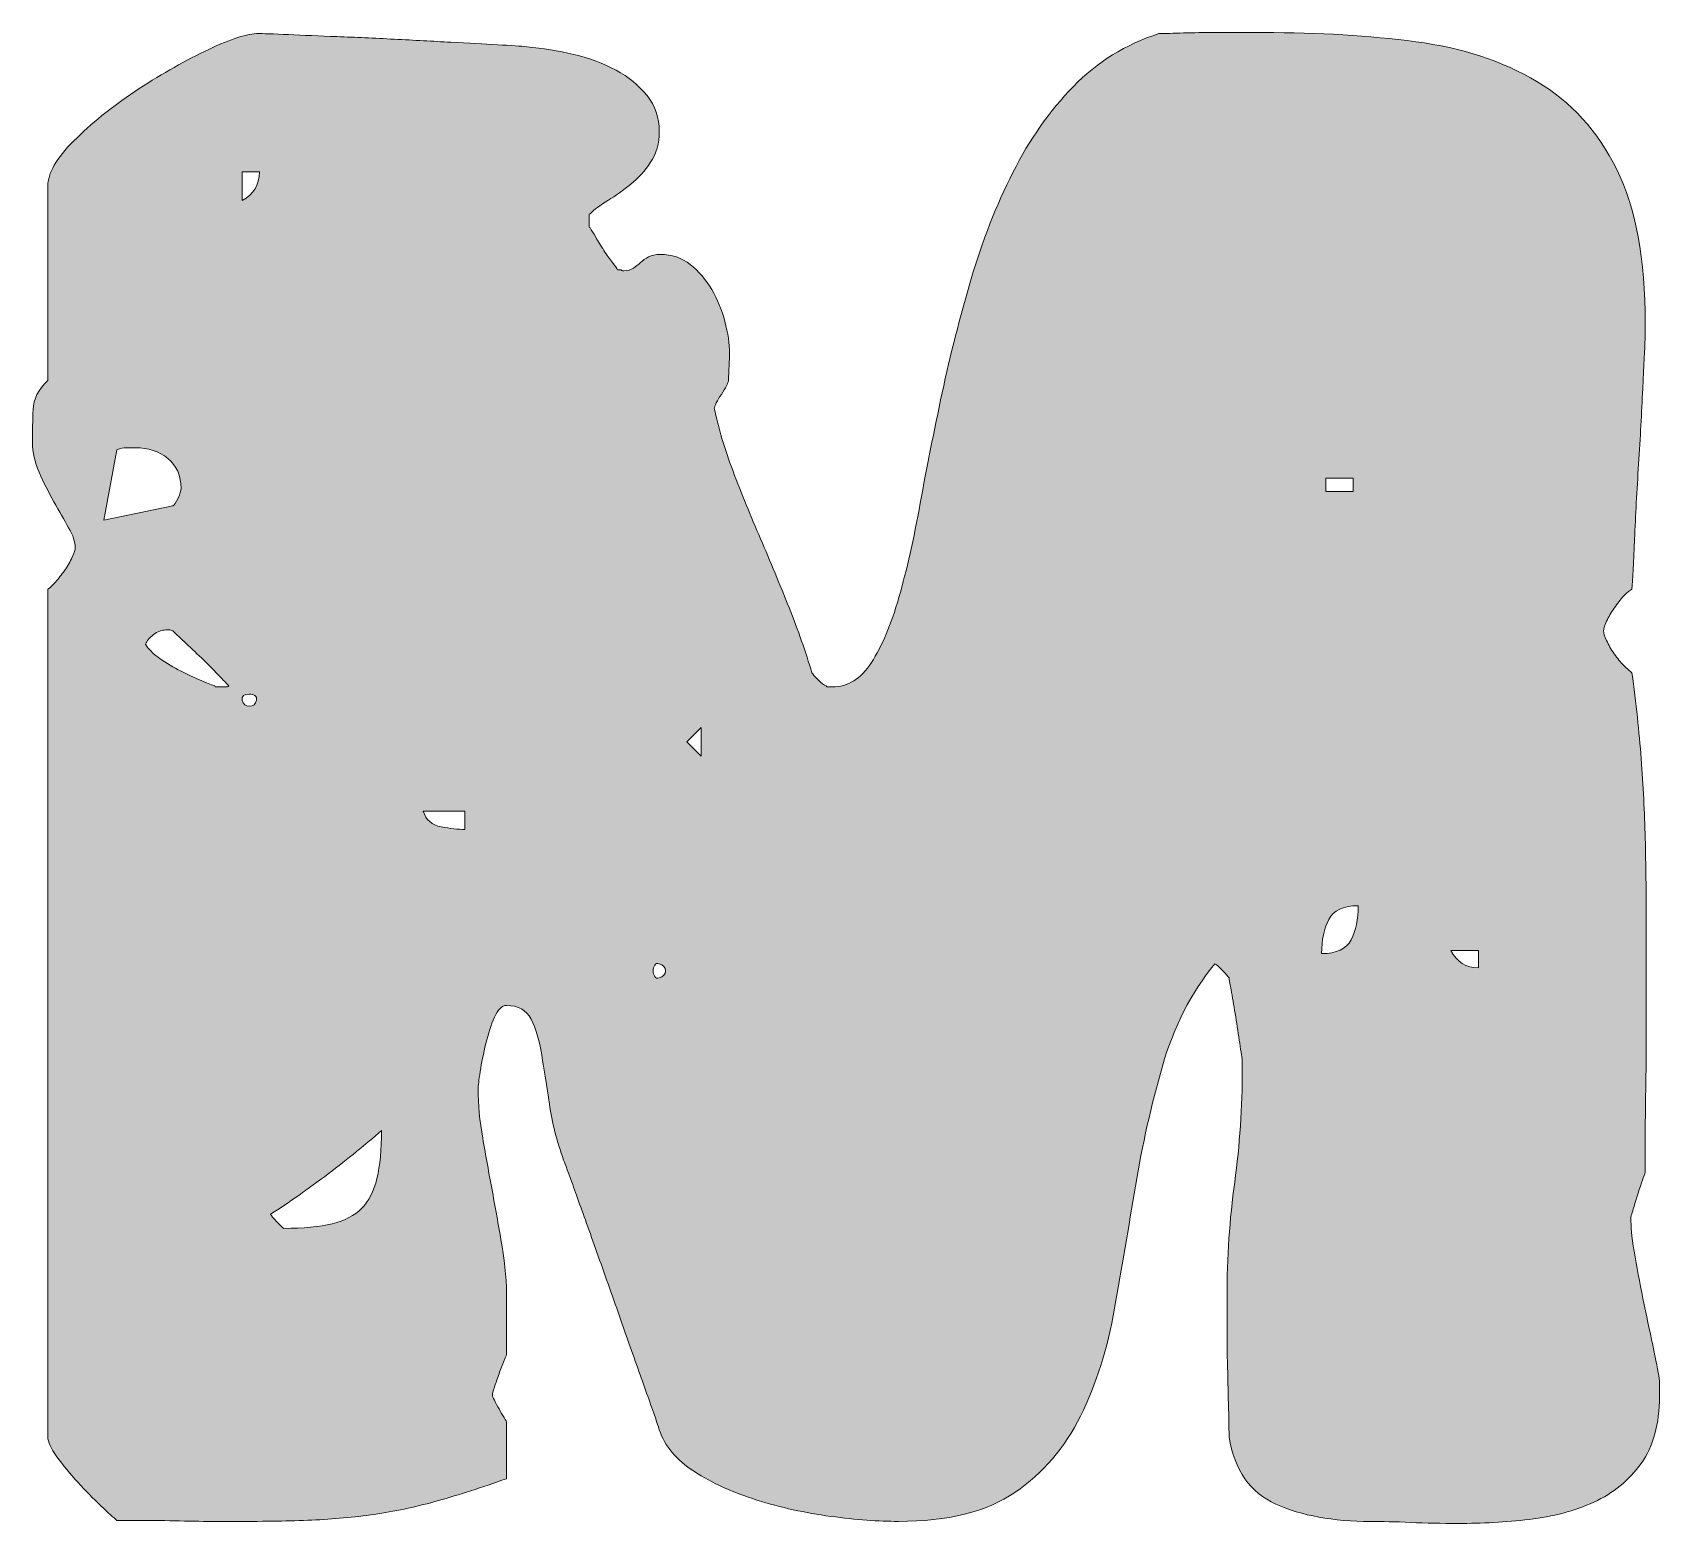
# Model space of a CAD drawing. Header units: inches. Extents: x 211 to 865, y -923 to -143.
# Drawn here: x 724.1 to 801.3, y -760.8 to -690.1 of the extents above; entities that cross this region are included whole.
import ezdxf

# ---------------------------------------------------------------- set-up
doc = ezdxf.new("R2010")
doc.units = ezdxf.units.IN
doc.header["$MEASUREMENT"] = 0
doc.layers.add('Layer 1', color=7, linetype='Continuous')

# ---------------------------------------------------------------- blocks, each defined once
blk = doc.blocks.new('block 4')
at = {"layer": 'Layer 1', "true_color": 0x040404}
h = blk.add_hatch(color=18, dxfattribs=at)
h.dxf.hatch_style = 2
edge = h.paths.add_edge_path()
edge.add_spline(control_points=[(745.284, -740.226), (745.284, -740.965), (745.356, -741.746), (745.501, -742.568), (745.646, -743.388), (745.798, -744.233), (745.959, -745.102), (746.12, -745.972), (746.274, -746.841), (746.419, -747.711), (746.563, -748.579), (746.636, -749.432), (746.636, -750.27), (746.636, -750.27), (746.636, -752.78), (746.636, -752.78), (746.636, -752.813), (746.595, -752.925), (746.516, -753.119), (746.434, -753.312), (746.353, -753.522), (746.274, -753.746), (746.194, -753.971), (746.12, -754.181), (746.056, -754.374), (745.991, -754.567), (745.959, -754.696), (745.959, -754.761), (745.959, -754.793), (745.991, -754.874), (746.056, -755.001), (746.12, -755.132), (746.194, -755.268), (746.274, -755.413), (746.353, -755.558), (746.434, -755.694), (746.516, -755.823), (746.595, -755.952), (746.636, -756.032), (746.636, -756.065), (746.636, -756.065), (746.636, -758.72), (746.636, -758.72), (745.445, -759.139), (744.367, -759.485), (743.4, -759.759), (742.435, -760.031), (741.477, -760.24), (740.528, -760.386), (739.577, -760.531), (738.596, -760.627), (737.582, -760.676), (736.567, -760.724), (735.401, -760.747), (734.081, -760.747), (733.856, -760.747), (733.46, -760.747), (732.898, -760.747), (732.334, -760.747), (731.739, -760.74), (731.111, -760.724), (730.484, -760.708), (729.887, -760.701), (729.323, -760.701), (728.761, -760.701), (728.365, -760.701), (728.142, -760.701), (727.98, -760.57), (727.722, -760.337), (727.368, -760.001), (727.013, -759.662), (726.652, -759.291), (726.283, -758.888), (725.912, -758.487), (725.581, -758.084), (725.292, -757.682), (725.002, -757.28), (724.857, -756.965), (724.857, -756.74), (724.857, -756.74), (724.857, -716.515), (724.857, -716.515), (724.954, -716.45), (725.074, -716.337), (725.219, -716.176), (725.364, -716.017), (725.509, -715.831), (725.654, -715.621), (725.799, -715.412), (725.919, -715.204), (726.016, -714.994), (726.113, -714.785), (726.161, -714.631), (726.161, -714.534), (726.161, -714.278), (726.057, -713.963), (725.848, -713.594), (725.638, -713.223), (725.403, -712.813), (725.147, -712.362), (724.89, -711.911), (724.657, -711.445), (724.447, -710.962), (724.238, -710.478), (724.134, -710.013), (724.134, -709.561), (724.134, -709.013), (724.141, -708.49), (724.157, -707.991), (724.173, -707.493), (724.406, -707.035), (724.857, -706.616), (724.857, -706.616), (724.857, -697.392), (724.857, -697.392), (724.857, -696.781), (725.267, -696.065), (726.089, -695.243), (726.909, -694.423), (727.875, -693.642), (728.987, -692.9), (730.097, -692.161), (731.198, -691.525), (732.294, -690.993), (733.388, -690.463), (734.208, -690.18), (734.756, -690.148), (735.079, -690.148), (735.586, -690.166), (736.279, -690.196), (736.97, -690.229), (737.742, -690.263), (738.596, -690.293), (739.448, -690.325), (740.351, -690.367), (741.3, -690.415), (742.249, -690.463), (743.142, -690.512), (743.98, -690.56), (744.817, -690.608), (745.556, -690.648), (746.201, -690.68), (746.846, -690.712), (747.311, -690.744), (747.601, -690.777), (748.343, -690.841), (749.082, -690.963), (749.824, -691.138), (750.563, -691.316), (751.231, -691.566), (751.827, -691.887), (752.422, -692.209), (752.914, -692.612), (753.299, -693.094), (753.686, -693.577), (753.88, -694.141), (753.88, -694.784), (753.88, -695.364), (753.742, -695.855), (753.469, -696.258), (753.195, -696.661), (752.88, -697.007), (752.528, -697.295), (752.173, -697.585), (751.811, -697.843), (751.441, -698.068), (751.07, -698.294), (750.789, -698.504), (750.595, -698.695), (750.563, -698.695), (750.547, -698.736), (750.547, -698.817), (750.547, -698.898), (750.547, -698.969), (750.547, -699.034), (750.547, -699.066), (750.547, -699.123), (750.547, -699.204), (750.547, -699.284), (750.563, -699.34), (750.595, -699.372), (750.66, -699.469), (750.748, -699.614), (750.862, -699.807), (750.973, -700.001), (751.102, -700.21), (751.247, -700.434), (751.392, -700.66), (751.528, -700.853), (751.657, -701.014), (751.786, -701.175), (751.867, -701.288), (751.899, -701.353), (751.899, -701.353), (752.044, -701.353), (752.044, -701.353), (752.076, -701.353), (752.092, -701.36), (752.092, -701.376), (752.092, -701.392), (752.109, -701.401), (752.141, -701.401), (752.141, -701.401), (752.189, -701.401), (752.189, -701.401), (752.382, -701.401), (752.535, -701.36), (752.648, -701.279), (752.76, -701.199), (752.873, -701.111), (752.986, -701.014), (753.099, -700.917), (753.228, -700.83), (753.373, -700.747), (753.518, -700.669), (753.702, -700.627), (753.928, -700.627), (754.474, -700.627), (754.949, -700.789), (755.352, -701.111), (755.754, -701.433), (756.093, -701.827), (756.367, -702.293), (756.639, -702.76), (756.849, -703.267), (756.994, -703.815), (757.139, -704.363), (757.212, -704.861), (757.212, -705.312), (757.212, -705.473), (757.203, -705.722), (757.187, -706.06), (757.171, -706.399), (757.164, -706.583), (757.164, -706.616), (757.164, -706.648), (757.131, -706.728), (757.067, -706.857), (757.001, -706.986), (756.922, -707.122), (756.825, -707.267), (756.729, -707.412), (756.648, -707.55), (756.584, -707.677), (756.519, -707.806), (756.487, -707.887), (756.487, -707.919), (756.68, -708.854), (756.977, -709.851), (757.38, -710.913), (757.783, -711.975), (758.217, -713.046), (758.684, -714.124), (759.15, -715.204), (759.601, -716.291), (760.036, -717.383), (760.471, -718.479), (760.833, -719.509), (761.123, -720.474), (761.155, -720.54), (761.252, -720.651), (761.413, -720.812), (761.572, -720.974), (761.703, -721.07), (761.798, -721.102), (761.798, -721.135), (761.839, -721.151), (761.92, -721.151), (762, -721.151), (762.056, -721.151), (762.088, -721.151), (762.83, -721.151), (763.449, -720.764), (763.947, -719.992), (764.447, -719.219), (764.882, -718.189), (765.252, -716.901), (765.621, -715.614), (765.96, -714.124), (766.266, -712.434), (766.572, -710.745), (766.918, -708.999), (767.305, -707.196), (767.69, -705.392), (768.15, -703.589), (768.68, -701.786), (769.212, -699.985), (769.871, -698.301), (770.66, -696.74), (771.448, -695.178), (772.406, -693.819), (773.533, -692.66), (774.659, -691.5), (776.011, -690.664), (777.59, -690.148), (777.782, -690.148), (778.113, -690.141), (778.579, -690.125), (779.046, -690.109), (779.546, -690.1), (780.076, -690.1), (780.608, -690.1), (781.106, -690.1), (781.573, -690.1), (782.04, -690.1), (782.37, -690.1), (782.563, -690.1), (785.171, -690.1), (787.577, -690.245), (789.783, -690.535), (791.988, -690.825), (793.904, -691.452), (795.53, -692.419), (797.154, -693.384), (798.418, -694.777), (799.319, -696.595), (800.222, -698.414), (800.673, -700.853), (800.673, -703.912), (800.673, -703.912), (800.673, -704.635), (800.673, -704.635), (800.639, -705.086), (800.599, -705.876), (800.551, -707.002), (800.503, -708.129), (800.438, -709.32), (800.358, -710.575), (800.277, -711.83), (800.213, -713.023), (800.164, -714.149), (800.116, -715.275), (800.077, -716.065), (800.044, -716.515), (799.948, -716.547), (799.819, -716.653), (799.658, -716.828), (799.496, -717.005), (799.344, -717.199), (799.199, -717.408), (799.054, -717.618), (798.934, -717.827), (798.837, -718.037), (798.741, -718.246), (798.692, -718.398), (798.692, -718.495), (798.692, -718.592), (798.741, -718.744), (798.837, -718.954), (798.934, -719.163), (799.054, -719.373), (799.199, -719.58), (799.344, -719.792), (799.496, -719.976), (799.658, -720.137), (799.819, -720.298), (799.948, -720.411), (800.044, -720.474), (800.238, -721.923), (800.383, -723.284), (800.479, -724.555), (800.576, -725.826), (800.639, -727.091), (800.673, -728.346), (800.703, -729.601), (800.721, -730.873), (800.721, -732.16), (800.721, -733.45), (800.721, -734.816), (800.721, -736.265), (800.721, -736.555), (800.721, -737.079), (800.721, -737.835), (800.721, -738.591), (800.712, -739.396), (800.696, -740.249), (800.68, -741.103), (800.673, -741.9), (800.673, -742.639), (800.673, -743.381), (800.673, -743.895), (800.673, -744.185), (800.607, -744.346), (800.496, -744.676), (800.334, -745.175), (800.173, -745.675), (800.077, -746.004), (800.044, -746.165), (800.012, -746.198), (799.996, -746.246), (799.996, -746.309), (799.996, -746.375), (799.996, -746.439), (799.996, -746.502), (799.996, -746.889), (800.06, -747.453), (800.189, -748.193), (800.318, -748.934), (800.462, -749.69), (800.625, -750.463), (800.784, -751.235), (800.938, -751.96), (801.083, -752.635), (801.228, -753.312), (801.316, -753.794), (801.348, -754.084), (801.348, -754.084), (801.348, -754.809), (801.348, -754.809), (801.348, -756.129), (801.058, -757.191), (800.479, -757.995), (799.899, -758.801), (799.151, -759.413), (798.234, -759.83), (797.315, -760.249), (796.293, -760.523), (795.166, -760.652), (794.04, -760.779), (792.914, -760.844), (791.787, -760.844), (791.014, -760.844), (790.265, -760.828), (789.542, -760.796), (788.817, -760.763), (788.181, -760.747), (787.635, -760.747), (785.864, -760.747), (784.367, -760.475), (783.144, -759.927), (781.919, -759.381), (781.179, -758.317), (780.921, -756.74), (780.921, -756.484), (780.914, -756.039), (780.898, -755.413), (780.88, -754.784), (780.866, -754.125), (780.85, -753.432), (780.833, -752.741), (780.825, -752.08), (780.825, -751.452), (780.825, -750.825), (780.825, -750.383), (780.825, -750.125), (780.825, -748.225), (780.946, -746.398), (781.188, -744.643), (781.428, -742.888), (781.55, -741.094), (781.55, -739.259), (781.55, -739.259), (781.55, -738.922), (781.55, -738.922), (781.518, -738.664), (781.469, -738.326), (781.405, -737.907), (781.34, -737.489), (781.276, -737.07), (781.211, -736.651), (781.147, -736.234), (781.082, -735.854), (781.018, -735.516), (780.953, -735.179), (780.921, -734.993), (780.921, -734.961), (780.889, -734.898), (780.785, -734.776), (780.608, -734.599), (780.431, -734.422), (780.311, -734.318), (780.246, -734.286), (779.118, -735.67), (778.291, -737.287), (777.759, -739.139), (777.227, -740.99), (776.801, -742.888), (776.478, -744.837), (776.156, -746.785), (775.827, -748.717), (775.488, -750.631), (775.152, -752.548), (774.611, -754.252), (773.871, -755.749), (773.13, -757.246), (772.093, -758.455), (770.757, -759.372), (769.421, -760.289), (767.577, -760.747), (765.227, -760.747), (764.293, -760.747), (763.224, -760.667), (762.017, -760.507), (760.81, -760.344), (759.642, -760.088), (758.516, -759.734), (757.388, -759.381), (756.397, -758.93), (755.545, -758.382), (754.693, -757.836), (754.137, -757.175), (753.88, -756.403), (753.847, -756.274), (753.711, -755.871), (753.469, -755.194), (753.228, -754.519), (752.945, -753.722), (752.624, -752.804), (752.302, -751.887), (751.955, -750.905), (751.586, -749.86), (751.215, -748.814), (750.869, -747.84), (750.547, -746.937), (750.225, -746.036), (749.951, -745.272), (749.727, -744.643), (749.501, -744.017), (749.372, -743.671), (749.34, -743.605), (749.018, -742.704), (748.792, -741.819), (748.665, -740.949), (748.534, -740.081), (748.414, -739.3), (748.301, -738.607), (748.189, -737.916), (748.02, -737.351), (747.795, -736.916), (747.569, -736.483), (747.182, -736.265), (746.636, -736.265), (746.41, -736.265), (746.217, -736.451), (746.056, -736.821), (745.895, -737.19), (745.759, -737.609), (745.646, -738.077), (745.533, -738.542), (745.445, -738.986), (745.381, -739.404), (745.316, -739.823), (745.284, -740.097), (745.284, -740.226)], knot_values=[0, 0, 0, 0, 1, 1, 1, 2, 2, 2, 3, 3, 3, 4, 4, 4, 5, 5, 5, 6, 6, 6, 7, 7, 7, 8, 8, 8, 9, 9, 9, 10, 10, 10, 11, 11, 11, 12, 12, 12, 13, 13, 13, 14, 14, 14, 15, 15, 15, 16, 16, 16, 17, 17, 17, 18, 18, 18, 19, 19, 19, 20, 20, 20, 21, 21, 21, 22, 22, 22, 23, 23, 23, 24, 24, 24, 25, 25, 25, 26, 26, 26, 27, 27, 27, 28, 28, 28, 29, 29, 29, 30, 30, 30, 31, 31, 31, 32, 32, 32, 33, 33, 33, 34, 34, 34, 35, 35, 35, 36, 36, 36, 37, 37, 37, 38, 38, 38, 39, 39, 39, 40, 40, 40, 41, 41, 41, 42, 42, 42, 43, 43, 43, 44, 44, 44, 45, 45, 45, 46, 46, 46, 47, 47, 47, 48, 48, 48, 49, 49, 49, 50, 50, 50, 51, 51, 51, 52, 52, 52, 53, 53, 53, 54, 54, 54, 55, 55, 55, 56, 56, 56, 57, 57, 57, 58, 58, 58, 59, 59, 59, 60, 60, 60, 61, 61, 61, 62, 62, 62, 63, 63, 63, 64, 64, 64, 65, 65, 65, 66, 66, 66, 67, 67, 67, 68, 68, 68, 69, 69, 69, 70, 70, 70, 71, 71, 71, 72, 72, 72, 73, 73, 73, 74, 74, 74, 75, 75, 75, 76, 76, 76, 77, 77, 77, 78, 78, 78, 79, 79, 79, 80, 80, 80, 81, 81, 81, 82, 82, 82, 83, 83, 83, 84, 84, 84, 85, 85, 85, 86, 86, 86, 87, 87, 87, 88, 88, 88, 89, 89, 89, 90, 90, 90, 91, 91, 91, 92, 92, 92, 93, 93, 93, 94, 94, 94, 95, 95, 95, 96, 96, 96, 97, 97, 97, 98, 98, 98, 99, 99, 99, 100, 100, 100, 101, 101, 101, 102, 102, 102, 103, 103, 103, 104, 104, 104, 105, 105, 105, 106, 106, 106, 107, 107, 107, 108, 108, 108, 109, 109, 109, 110, 110, 110, 111, 111, 111, 112, 112, 112, 113, 113, 113, 114, 114, 114, 115, 115, 115, 116, 116, 116, 117, 117, 117, 118, 118, 118, 119, 119, 119, 120, 120, 120, 121, 121, 121, 122, 122, 122, 123, 123, 123, 124, 124, 124, 125, 125, 125, 126, 126, 126, 127, 127, 127, 128, 128, 128, 129, 129, 129, 130, 130, 130, 131, 131, 131, 132, 132, 132, 133, 133, 133, 134, 134, 134, 135, 135, 135, 136, 136, 136, 137, 137, 137, 138, 138, 138, 139, 139, 139, 140, 140, 140, 141, 141, 141, 142, 142, 142, 143, 143, 143, 144, 144, 144, 145, 145, 145, 146, 146, 146, 147, 147, 147, 148, 148, 148, 149, 149, 149, 150, 150, 150, 151, 151, 151, 152, 152, 152, 153, 153, 153, 154, 154, 154, 155, 155, 155, 156, 156, 156, 157, 157, 157, 158, 158, 158, 159, 159, 159, 160, 160, 160, 161, 161, 161, 162, 162, 162, 163, 163, 163, 164, 164, 164, 165, 165, 165, 166, 166, 166, 167, 167, 167, 168, 168, 168, 169, 169, 169, 170, 170, 170, 171, 171, 171, 172, 172, 172, 173, 173, 173, 174, 174, 174, 175, 175, 175, 176, 176, 176, 177, 177, 177, 178, 178, 178, 179, 179, 179, 180, 180, 180, 181, 181, 181, 181], degree=3, periodic=1)
edge = h.paths.add_edge_path()
edge.add_spline(control_points=[(730.797, -712.555), (730.862, -712.523), (730.942, -712.403), (731.039, -712.194), (731.136, -711.984), (731.184, -711.83), (731.184, -711.733), (731.184, -711.123), (730.973, -710.648), (730.555, -710.31), (730.136, -709.971), (729.621, -709.803), (729.01, -709.803), (728.881, -709.803), (728.745, -709.803), (728.6, -709.803), (728.455, -709.803), (728.301, -709.835), (728.142, -709.9), (728.142, -709.9), (727.513, -713.23), (727.513, -713.23), (727.513, -713.23), (730.797, -712.555), (730.797, -712.555)], knot_values=[0, 0, 0, 0, 1, 1, 1, 2, 2, 2, 3, 3, 3, 4, 4, 4, 5, 5, 5, 6, 6, 6, 7, 7, 7, 8, 8, 8, 8], degree=3, periodic=1)
edge = h.paths.add_edge_path()
edge.add_spline(control_points=[(733.114, -721.151), (733.147, -721.151), (733.204, -721.151), (733.284, -721.151), (733.363, -721.151), (733.421, -721.135), (733.453, -721.102), (733.356, -721.006), (733.188, -720.829), (732.946, -720.571), (732.704, -720.315), (732.439, -720.048), (732.149, -719.774), (731.859, -719.502), (731.585, -719.244), (731.329, -719.002), (731.069, -718.76), (730.894, -718.592), (730.797, -718.495), (730.797, -718.495), (730.652, -718.447), (730.652, -718.447), (730.652, -718.447), (730.459, -718.447), (730.459, -718.447), (730.265, -718.447), (730.072, -718.518), (729.88, -718.664), (729.687, -718.809), (729.558, -718.963), (729.493, -719.122), (729.621, -719.348), (729.846, -719.573), (730.169, -719.799), (730.491, -720.024), (730.829, -720.225), (731.184, -720.402), (731.537, -720.58), (731.866, -720.732), (732.172, -720.861), (732.479, -720.99), (732.681, -721.07), (732.778, -721.102), (732.778, -721.135), (732.817, -721.151), (732.898, -721.151), (732.978, -721.151), (733.05, -721.151), (733.114, -721.151)], knot_values=[0, 0, 0, 0, 1, 1, 1, 2, 2, 2, 3, 3, 3, 4, 4, 4, 5, 5, 5, 6, 6, 6, 7, 7, 7, 8, 8, 8, 9, 9, 9, 10, 10, 10, 11, 11, 11, 12, 12, 12, 13, 13, 13, 14, 14, 14, 15, 15, 15, 16, 16, 16, 16], degree=3, periodic=1)
edge = h.paths.add_edge_path()
edge.add_spline(control_points=[(734.756, -721.778), (734.789, -721.683), (734.764, -721.609), (734.685, -721.561), (734.604, -721.513), (734.515, -721.489), (734.418, -721.489), (734.16, -721.489), (734.049, -721.586), (734.081, -721.778), (734.144, -721.971), (734.257, -722.068), (734.418, -722.068), (734.611, -722.068), (734.724, -721.971), (734.756, -721.778)], knot_values=[0, 0, 0, 0, 1, 1, 1, 2, 2, 2, 3, 3, 3, 4, 4, 4, 5, 5, 5, 5], degree=3, periodic=1)
edge = h.paths.add_edge_path()
edge.add_spline(control_points=[(734.081, -698.068), (734.627, -697.778), (734.901, -697.329), (734.901, -696.716), (734.901, -696.716), (734.081, -696.716), (734.081, -696.716), (734.081, -696.716), (734.081, -698.068), (734.081, -698.068)], knot_values=[0, 0, 0, 0, 1, 1, 1, 2, 2, 2, 3, 3, 3, 3], degree=3, periodic=1)
edge = h.paths.add_edge_path()
edge.add_spline(control_points=[(736.06, -746.841), (736.993, -746.841), (737.758, -746.769), (738.354, -746.624), (738.95, -746.479), (739.416, -746.237), (739.754, -745.899), (740.093, -745.562), (740.335, -745.086), (740.48, -744.475), (740.625, -743.863), (740.696, -743.107), (740.696, -742.204), (739.955, -742.849), (739.11, -743.533), (738.161, -744.257), (737.212, -744.982), (736.302, -745.617), (735.433, -746.165), (735.464, -746.23), (735.56, -746.35), (735.722, -746.527), (735.883, -746.704), (735.996, -746.808), (736.06, -746.841)], knot_values=[0, 0, 0, 0, 1, 1, 1, 2, 2, 2, 3, 3, 3, 4, 4, 4, 5, 5, 5, 6, 6, 6, 7, 7, 7, 8, 8, 8, 8], degree=3, periodic=1)
edge = h.paths.add_edge_path()
edge.add_spline(control_points=[(742.677, -727.042), (742.804, -727.461), (743.087, -727.71), (743.522, -727.791), (743.955, -727.871), (744.333, -727.911), (744.656, -727.911), (744.656, -727.911), (744.656, -727.042), (744.656, -727.042), (744.656, -727.042), (742.677, -727.042), (742.677, -727.042)], knot_values=[0, 0, 0, 0, 1, 1, 1, 2, 2, 2, 3, 3, 3, 4, 4, 4, 4], degree=3, periodic=1)
edge = h.paths.add_edge_path()
edge.add_spline(control_points=[(753.88, -734.286), (753.783, -734.254), (753.711, -734.279), (753.663, -734.357), (753.615, -734.438), (753.589, -734.528), (753.589, -734.624), (753.589, -734.721), (753.615, -734.809), (753.663, -734.889), (753.711, -734.97), (753.783, -734.993), (753.88, -734.961), (754.073, -734.898), (754.17, -734.785), (754.17, -734.624), (754.17, -734.463), (754.073, -734.35), (753.88, -734.286)], knot_values=[0, 0, 0, 0, 1, 1, 1, 2, 2, 2, 3, 3, 3, 4, 4, 4, 5, 5, 5, 6, 6, 6, 6], degree=3, periodic=1)
h.paths.add_polyline_path([(755.86, -724.435), (755.86, -723.083), (755.183, -723.758)])
edge = h.paths.add_edge_path()
edge.add_spline(control_points=[(787.054, -731.533), (786.345, -731.533), (785.88, -731.75), (785.654, -732.185), (785.428, -732.619), (785.316, -733.159), (785.316, -733.802), (786.023, -733.802), (786.49, -733.586), (786.716, -733.15), (786.942, -732.715), (787.054, -732.178), (787.054, -731.533)], knot_values=[0, 0, 0, 0, 1, 1, 1, 2, 2, 2, 3, 3, 3, 4, 4, 4, 4], degree=3, periodic=1)
h.paths.add_polyline_path([(785.509, -711.878), (786.813, -711.878), (786.813, -711.252), (785.509, -711.252)])
edge = h.paths.add_edge_path()
edge.add_spline(control_points=[(791.449, -733.657), (791.739, -734.205), (792.172, -734.479), (792.753, -734.479), (792.753, -734.479), (792.753, -733.657), (792.753, -733.657), (792.753, -733.657), (791.449, -733.657), (791.449, -733.657)], knot_values=[0, 0, 0, 0, 1, 1, 1, 2, 2, 2, 3, 3, 3, 3], degree=3, periodic=1)
at = {"layer": 'Layer 1', "lineweight": 0}
for points in [[(785.509, -711.878), (786.813, -711.878), (786.813, -711.252), (785.509, -711.252), (785.509, -711.878)], [(755.86, -724.435), (755.86, -723.083), (755.183, -723.758), (755.86, -724.435)]]:
    blk.add_lwpolyline(points, dxfattribs=at)
for points, knots in [([(745.284, -740.226), (745.284, -740.965), (745.356, -741.746), (745.501, -742.568), (745.646, -743.388), (745.798, -744.233), (745.959, -745.102), (746.12, -745.972), (746.274, -746.841), (746.419, -747.711), (746.563, -748.579), (746.636, -749.432), (746.636, -750.27), (746.636, -750.27), (746.636, -752.78), (746.636, -752.78), (746.636, -752.813), (746.595, -752.925), (746.516, -753.119), (746.434, -753.312), (746.353, -753.522), (746.274, -753.746), (746.194, -753.971), (746.12, -754.181), (746.056, -754.374), (745.991, -754.567), (745.959, -754.696), (745.959, -754.761), (745.959, -754.793), (745.991, -754.874), (746.056, -755.001), (746.12, -755.132), (746.194, -755.268), (746.274, -755.413), (746.353, -755.558), (746.434, -755.694), (746.516, -755.823), (746.595, -755.952), (746.636, -756.032), (746.636, -756.065), (746.636, -756.065), (746.636, -758.72), (746.636, -758.72), (745.445, -759.139), (744.367, -759.485), (743.4, -759.759), (742.435, -760.031), (741.477, -760.24), (740.528, -760.386), (739.577, -760.531), (738.596, -760.627), (737.582, -760.676), (736.567, -760.724), (735.401, -760.747), (734.081, -760.747), (733.856, -760.747), (733.46, -760.747), (732.898, -760.747), (732.334, -760.747), (731.739, -760.74), (731.111, -760.724), (730.484, -760.708), (729.887, -760.701), (729.323, -760.701), (728.761, -760.701), (728.365, -760.701), (728.142, -760.701), (727.98, -760.57), (727.722, -760.337), (727.368, -760.001), (727.013, -759.662), (726.652, -759.291), (726.283, -758.888), (725.912, -758.487), (725.581, -758.084), (725.292, -757.682), (725.002, -757.28), (724.857, -756.965), (724.857, -756.74), (724.857, -756.74), (724.857, -716.515), (724.857, -716.515), (724.954, -716.45), (725.074, -716.337), (725.219, -716.176), (725.364, -716.017), (725.509, -715.831), (725.654, -715.621), (725.799, -715.412), (725.919, -715.204), (726.016, -714.994), (726.113, -714.785), (726.161, -714.631), (726.161, -714.534), (726.161, -714.278), (726.057, -713.963), (725.848, -713.594), (725.638, -713.223), (725.403, -712.813), (725.147, -712.362), (724.89, -711.911), (724.657, -711.445), (724.447, -710.962), (724.238, -710.478), (724.134, -710.013), (724.134, -709.561), (724.134, -709.013), (724.141, -708.49), (724.157, -707.991), (724.173, -707.493), (724.406, -707.035), (724.857, -706.616), (724.857, -706.616), (724.857, -697.392), (724.857, -697.392), (724.857, -696.781), (725.267, -696.065), (726.089, -695.243), (726.909, -694.423), (727.875, -693.642), (728.987, -692.9), (730.097, -692.161), (731.198, -691.525), (732.294, -690.993), (733.388, -690.463), (734.208, -690.18), (734.756, -690.148), (735.079, -690.148), (735.586, -690.166), (736.279, -690.196), (736.97, -690.229), (737.742, -690.263), (738.596, -690.293), (739.448, -690.325), (740.351, -690.367), (741.3, -690.415), (742.249, -690.463), (743.142, -690.512), (743.98, -690.56), (744.817, -690.608), (745.556, -690.648), (746.201, -690.68), (746.846, -690.712), (747.311, -690.744), (747.601, -690.777), (748.343, -690.841), (749.082, -690.963), (749.824, -691.138), (750.563, -691.316), (751.231, -691.566), (751.827, -691.887), (752.422, -692.209), (752.914, -692.612), (753.299, -693.094), (753.686, -693.577), (753.88, -694.141), (753.88, -694.784), (753.88, -695.364), (753.742, -695.855), (753.469, -696.258), (753.195, -696.661), (752.88, -697.007), (752.528, -697.295), (752.173, -697.585), (751.811, -697.843), (751.441, -698.068), (751.07, -698.294), (750.789, -698.504), (750.595, -698.695), (750.563, -698.695), (750.547, -698.736), (750.547, -698.817), (750.547, -698.898), (750.547, -698.969), (750.547, -699.034), (750.547, -699.066), (750.547, -699.123), (750.547, -699.204), (750.547, -699.284), (750.563, -699.34), (750.595, -699.372), (750.66, -699.469), (750.748, -699.614), (750.862, -699.807), (750.973, -700.001), (751.102, -700.21), (751.247, -700.434), (751.392, -700.66), (751.528, -700.853), (751.657, -701.014), (751.786, -701.175), (751.867, -701.288), (751.899, -701.353), (751.899, -701.353), (752.044, -701.353), (752.044, -701.353), (752.076, -701.353), (752.092, -701.36), (752.092, -701.376), (752.092, -701.392), (752.109, -701.401), (752.141, -701.401), (752.141, -701.401), (752.189, -701.401), (752.189, -701.401), (752.382, -701.401), (752.535, -701.36), (752.648, -701.279), (752.76, -701.199), (752.873, -701.111), (752.986, -701.014), (753.099, -700.917), (753.228, -700.83), (753.373, -700.747), (753.518, -700.669), (753.702, -700.627), (753.928, -700.627), (754.474, -700.627), (754.949, -700.789), (755.352, -701.111), (755.754, -701.433), (756.093, -701.827), (756.367, -702.293), (756.639, -702.76), (756.849, -703.267), (756.994, -703.815), (757.139, -704.363), (757.212, -704.861), (757.212, -705.312), (757.212, -705.473), (757.203, -705.722), (757.187, -706.06), (757.171, -706.399), (757.164, -706.583), (757.164, -706.616), (757.164, -706.648), (757.131, -706.728), (757.067, -706.857), (757.001, -706.986), (756.922, -707.122), (756.825, -707.267), (756.729, -707.412), (756.648, -707.55), (756.584, -707.677), (756.519, -707.806), (756.487, -707.887), (756.487, -707.919), (756.68, -708.854), (756.977, -709.851), (757.38, -710.913), (757.783, -711.975), (758.217, -713.046), (758.684, -714.124), (759.15, -715.204), (759.601, -716.291), (760.036, -717.383), (760.471, -718.479), (760.833, -719.509), (761.123, -720.474), (761.155, -720.54), (761.252, -720.651), (761.413, -720.812), (761.572, -720.974), (761.703, -721.07), (761.798, -721.102), (761.798, -721.135), (761.839, -721.151), (761.92, -721.151), (762, -721.151), (762.056, -721.151), (762.088, -721.151), (762.83, -721.151), (763.449, -720.764), (763.947, -719.992), (764.447, -719.219), (764.882, -718.189), (765.252, -716.901), (765.621, -715.614), (765.96, -714.124), (766.266, -712.434), (766.572, -710.745), (766.918, -708.999), (767.305, -707.196), (767.69, -705.392), (768.15, -703.589), (768.68, -701.786), (769.212, -699.985), (769.871, -698.301), (770.66, -696.74), (771.448, -695.178), (772.406, -693.819), (773.533, -692.66), (774.659, -691.5), (776.011, -690.664), (777.59, -690.148), (777.782, -690.148), (778.113, -690.141), (778.579, -690.125), (779.046, -690.109), (779.546, -690.1), (780.076, -690.1), (780.608, -690.1), (781.106, -690.1), (781.573, -690.1), (782.04, -690.1), (782.37, -690.1), (782.563, -690.1), (785.171, -690.1), (787.577, -690.245), (789.783, -690.535), (791.988, -690.825), (793.904, -691.452), (795.53, -692.419), (797.154, -693.384), (798.418, -694.777), (799.319, -696.595), (800.222, -698.414), (800.673, -700.853), (800.673, -703.912), (800.673, -703.912), (800.673, -704.635), (800.673, -704.635), (800.639, -705.086), (800.599, -705.876), (800.551, -707.002), (800.503, -708.129), (800.438, -709.32), (800.358, -710.575), (800.277, -711.83), (800.213, -713.023), (800.164, -714.149), (800.116, -715.275), (800.077, -716.065), (800.044, -716.515), (799.948, -716.547), (799.819, -716.653), (799.658, -716.828), (799.496, -717.005), (799.344, -717.199), (799.199, -717.408), (799.054, -717.618), (798.934, -717.827), (798.837, -718.037), (798.741, -718.246), (798.692, -718.398), (798.692, -718.495), (798.692, -718.592), (798.741, -718.744), (798.837, -718.954), (798.934, -719.163), (799.054, -719.373), (799.199, -719.58), (799.344, -719.792), (799.496, -719.976), (799.658, -720.137), (799.819, -720.298), (799.948, -720.411), (800.044, -720.474), (800.238, -721.923), (800.383, -723.284), (800.479, -724.555), (800.576, -725.826), (800.639, -727.091), (800.673, -728.346), (800.703, -729.601), (800.721, -730.873), (800.721, -732.16), (800.721, -733.45), (800.721, -734.816), (800.721, -736.265), (800.721, -736.555), (800.721, -737.079), (800.721, -737.835), (800.721, -738.591), (800.712, -739.396), (800.696, -740.249), (800.68, -741.103), (800.673, -741.9), (800.673, -742.639), (800.673, -743.381), (800.673, -743.895), (800.673, -744.185), (800.607, -744.346), (800.496, -744.676), (800.334, -745.175), (800.173, -745.675), (800.077, -746.004), (800.044, -746.165), (800.012, -746.198), (799.996, -746.246), (799.996, -746.309), (799.996, -746.375), (799.996, -746.439), (799.996, -746.502), (799.996, -746.889), (800.06, -747.453), (800.189, -748.193), (800.318, -748.934), (800.462, -749.69), (800.625, -750.463), (800.784, -751.235), (800.938, -751.96), (801.083, -752.635), (801.228, -753.312), (801.316, -753.794), (801.348, -754.084), (801.348, -754.084), (801.348, -754.809), (801.348, -754.809), (801.348, -756.129), (801.058, -757.191), (800.479, -757.995), (799.899, -758.801), (799.151, -759.413), (798.234, -759.83), (797.315, -760.249), (796.293, -760.523), (795.166, -760.652), (794.04, -760.779), (792.914, -760.844), (791.787, -760.844), (791.014, -760.844), (790.265, -760.828), (789.542, -760.796), (788.817, -760.763), (788.181, -760.747), (787.635, -760.747), (785.864, -760.747), (784.367, -760.475), (783.144, -759.927), (781.919, -759.381), (781.179, -758.317), (780.921, -756.74), (780.921, -756.484), (780.914, -756.039), (780.898, -755.413), (780.88, -754.784), (780.866, -754.125), (780.85, -753.432), (780.833, -752.741), (780.825, -752.08), (780.825, -751.452), (780.825, -750.825), (780.825, -750.383), (780.825, -750.125), (780.825, -748.225), (780.946, -746.398), (781.188, -744.643), (781.428, -742.888), (781.55, -741.094), (781.55, -739.259), (781.55, -739.259), (781.55, -738.922), (781.55, -738.922), (781.518, -738.664), (781.469, -738.326), (781.405, -737.907), (781.34, -737.489), (781.276, -737.07), (781.211, -736.651), (781.147, -736.234), (781.082, -735.854), (781.018, -735.516), (780.953, -735.179), (780.921, -734.993), (780.921, -734.961), (780.889, -734.898), (780.785, -734.776), (780.608, -734.599), (780.431, -734.422), (780.311, -734.318), (780.246, -734.286), (779.118, -735.67), (778.291, -737.287), (777.759, -739.139), (777.227, -740.99), (776.801, -742.888), (776.478, -744.837), (776.156, -746.785), (775.827, -748.717), (775.488, -750.631), (775.152, -752.548), (774.611, -754.252), (773.871, -755.749), (773.13, -757.246), (772.093, -758.455), (770.757, -759.372), (769.421, -760.289), (767.577, -760.747), (765.227, -760.747), (764.293, -760.747), (763.224, -760.667), (762.017, -760.507), (760.81, -760.344), (759.642, -760.088), (758.516, -759.734), (757.388, -759.381), (756.397, -758.93), (755.545, -758.382), (754.693, -757.836), (754.137, -757.175), (753.88, -756.403), (753.847, -756.274), (753.711, -755.871), (753.469, -755.194), (753.228, -754.519), (752.945, -753.722), (752.624, -752.804), (752.302, -751.887), (751.955, -750.905), (751.586, -749.86), (751.215, -748.814), (750.869, -747.84), (750.547, -746.937), (750.225, -746.036), (749.951, -745.272), (749.727, -744.643), (749.501, -744.017), (749.372, -743.671), (749.34, -743.605), (749.018, -742.704), (748.792, -741.819), (748.665, -740.949), (748.534, -740.081), (748.414, -739.3), (748.301, -738.607), (748.189, -737.916), (748.02, -737.351), (747.795, -736.916), (747.569, -736.483), (747.182, -736.265), (746.636, -736.265), (746.41, -736.265), (746.217, -736.451), (746.056, -736.821), (745.895, -737.19), (745.759, -737.609), (745.646, -738.077), (745.533, -738.542), (745.445, -738.986), (745.381, -739.404), (745.316, -739.823), (745.284, -740.097), (745.284, -740.226)], [0, 0, 0, 0, 1, 1, 1, 2, 2, 2, 3, 3, 3, 4, 4, 4, 5, 5, 5, 6, 6, 6, 7, 7, 7, 8, 8, 8, 9, 9, 9, 10, 10, 10, 11, 11, 11, 12, 12, 12, 13, 13, 13, 14, 14, 14, 15, 15, 15, 16, 16, 16, 17, 17, 17, 18, 18, 18, 19, 19, 19, 20, 20, 20, 21, 21, 21, 22, 22, 22, 23, 23, 23, 24, 24, 24, 25, 25, 25, 26, 26, 26, 27, 27, 27, 28, 28, 28, 29, 29, 29, 30, 30, 30, 31, 31, 31, 32, 32, 32, 33, 33, 33, 34, 34, 34, 35, 35, 35, 36, 36, 36, 37, 37, 37, 38, 38, 38, 39, 39, 39, 40, 40, 40, 41, 41, 41, 42, 42, 42, 43, 43, 43, 44, 44, 44, 45, 45, 45, 46, 46, 46, 47, 47, 47, 48, 48, 48, 49, 49, 49, 50, 50, 50, 51, 51, 51, 52, 52, 52, 53, 53, 53, 54, 54, 54, 55, 55, 55, 56, 56, 56, 57, 57, 57, 58, 58, 58, 59, 59, 59, 60, 60, 60, 61, 61, 61, 62, 62, 62, 63, 63, 63, 64, 64, 64, 65, 65, 65, 66, 66, 66, 67, 67, 67, 68, 68, 68, 69, 69, 69, 70, 70, 70, 71, 71, 71, 72, 72, 72, 73, 73, 73, 74, 74, 74, 75, 75, 75, 76, 76, 76, 77, 77, 77, 78, 78, 78, 79, 79, 79, 80, 80, 80, 81, 81, 81, 82, 82, 82, 83, 83, 83, 84, 84, 84, 85, 85, 85, 86, 86, 86, 87, 87, 87, 88, 88, 88, 89, 89, 89, 90, 90, 90, 91, 91, 91, 92, 92, 92, 93, 93, 93, 94, 94, 94, 95, 95, 95, 96, 96, 96, 97, 97, 97, 98, 98, 98, 99, 99, 99, 100, 100, 100, 101, 101, 101, 102, 102, 102, 103, 103, 103, 104, 104, 104, 105, 105, 105, 106, 106, 106, 107, 107, 107, 108, 108, 108, 109, 109, 109, 110, 110, 110, 111, 111, 111, 112, 112, 112, 113, 113, 113, 114, 114, 114, 115, 115, 115, 116, 116, 116, 117, 117, 117, 118, 118, 118, 119, 119, 119, 120, 120, 120, 121, 121, 121, 122, 122, 122, 123, 123, 123, 124, 124, 124, 125, 125, 125, 126, 126, 126, 127, 127, 127, 128, 128, 128, 129, 129, 129, 130, 130, 130, 131, 131, 131, 132, 132, 132, 133, 133, 133, 134, 134, 134, 135, 135, 135, 136, 136, 136, 137, 137, 137, 138, 138, 138, 139, 139, 139, 140, 140, 140, 141, 141, 141, 142, 142, 142, 143, 143, 143, 144, 144, 144, 145, 145, 145, 146, 146, 146, 147, 147, 147, 148, 148, 148, 149, 149, 149, 150, 150, 150, 151, 151, 151, 152, 152, 152, 153, 153, 153, 154, 154, 154, 155, 155, 155, 156, 156, 156, 157, 157, 157, 158, 158, 158, 159, 159, 159, 160, 160, 160, 161, 161, 161, 162, 162, 162, 163, 163, 163, 164, 164, 164, 165, 165, 165, 166, 166, 166, 167, 167, 167, 168, 168, 168, 169, 169, 169, 170, 170, 170, 171, 171, 171, 172, 172, 172, 173, 173, 173, 174, 174, 174, 175, 175, 175, 176, 176, 176, 177, 177, 177, 178, 178, 178, 179, 179, 179, 180, 180, 180, 181, 181, 181, 181]), ([(734.081, -698.068), (734.627, -697.778), (734.901, -697.329), (734.901, -696.716), (734.901, -696.716), (734.081, -696.716), (734.081, -696.716), (734.081, -696.716), (734.081, -698.068), (734.081, -698.068)], [0, 0, 0, 0, 1, 1, 1, 2, 2, 2, 3, 3, 3, 3]), ([(730.797, -712.555), (730.862, -712.523), (730.942, -712.403), (731.039, -712.194), (731.136, -711.984), (731.184, -711.83), (731.184, -711.733), (731.184, -711.123), (730.973, -710.648), (730.555, -710.31), (730.136, -709.971), (729.621, -709.803), (729.01, -709.803), (728.881, -709.803), (728.745, -709.803), (728.6, -709.803), (728.455, -709.803), (728.301, -709.835), (728.142, -709.9), (728.142, -709.9), (727.513, -713.23), (727.513, -713.23), (727.513, -713.23), (730.797, -712.555), (730.797, -712.555)], [0, 0, 0, 0, 1, 1, 1, 2, 2, 2, 3, 3, 3, 4, 4, 4, 5, 5, 5, 6, 6, 6, 7, 7, 7, 8, 8, 8, 8]), ([(733.114, -721.151), (733.147, -721.151), (733.204, -721.151), (733.284, -721.151), (733.363, -721.151), (733.421, -721.135), (733.453, -721.102), (733.356, -721.006), (733.188, -720.829), (732.946, -720.571), (732.704, -720.315), (732.439, -720.048), (732.149, -719.774), (731.859, -719.502), (731.585, -719.244), (731.329, -719.002), (731.069, -718.76), (730.894, -718.592), (730.797, -718.495), (730.797, -718.495), (730.652, -718.447), (730.652, -718.447), (730.652, -718.447), (730.459, -718.447), (730.459, -718.447), (730.265, -718.447), (730.072, -718.518), (729.88, -718.664), (729.687, -718.809), (729.558, -718.963), (729.493, -719.122), (729.621, -719.348), (729.846, -719.573), (730.169, -719.799), (730.491, -720.024), (730.829, -720.225), (731.184, -720.402), (731.537, -720.58), (731.866, -720.732), (732.172, -720.861), (732.479, -720.99), (732.681, -721.07), (732.778, -721.102), (732.778, -721.135), (732.817, -721.151), (732.898, -721.151), (732.978, -721.151), (733.05, -721.151), (733.114, -721.151)], [0, 0, 0, 0, 1, 1, 1, 2, 2, 2, 3, 3, 3, 4, 4, 4, 5, 5, 5, 6, 6, 6, 7, 7, 7, 8, 8, 8, 9, 9, 9, 10, 10, 10, 11, 11, 11, 12, 12, 12, 13, 13, 13, 14, 14, 14, 15, 15, 15, 16, 16, 16, 16]), ([(734.756, -721.778), (734.789, -721.683), (734.764, -721.609), (734.685, -721.561), (734.604, -721.513), (734.515, -721.489), (734.418, -721.489), (734.16, -721.489), (734.049, -721.586), (734.081, -721.778), (734.144, -721.971), (734.257, -722.068), (734.418, -722.068), (734.611, -722.068), (734.724, -721.971), (734.756, -721.778)], [0, 0, 0, 0, 1, 1, 1, 2, 2, 2, 3, 3, 3, 4, 4, 4, 5, 5, 5, 5]), ([(742.677, -727.042), (742.804, -727.461), (743.087, -727.71), (743.522, -727.791), (743.955, -727.871), (744.333, -727.911), (744.656, -727.911), (744.656, -727.911), (744.656, -727.042), (744.656, -727.042), (744.656, -727.042), (742.677, -727.042), (742.677, -727.042)], [0, 0, 0, 0, 1, 1, 1, 2, 2, 2, 3, 3, 3, 4, 4, 4, 4]), ([(787.054, -731.533), (786.345, -731.533), (785.88, -731.75), (785.654, -732.185), (785.428, -732.619), (785.316, -733.159), (785.316, -733.802), (786.023, -733.802), (786.49, -733.586), (786.716, -733.15), (786.942, -732.715), (787.054, -732.178), (787.054, -731.533)], [0, 0, 0, 0, 1, 1, 1, 2, 2, 2, 3, 3, 3, 4, 4, 4, 4]), ([(753.88, -734.286), (753.783, -734.254), (753.711, -734.279), (753.663, -734.357), (753.615, -734.438), (753.589, -734.528), (753.589, -734.624), (753.589, -734.721), (753.615, -734.809), (753.663, -734.889), (753.711, -734.97), (753.783, -734.993), (753.88, -734.961), (754.073, -734.898), (754.17, -734.785), (754.17, -734.624), (754.17, -734.463), (754.073, -734.35), (753.88, -734.286)], [0, 0, 0, 0, 1, 1, 1, 2, 2, 2, 3, 3, 3, 4, 4, 4, 5, 5, 5, 6, 6, 6, 6]), ([(791.449, -733.657), (791.739, -734.205), (792.172, -734.479), (792.753, -734.479), (792.753, -734.479), (792.753, -733.657), (792.753, -733.657), (792.753, -733.657), (791.449, -733.657), (791.449, -733.657)], [0, 0, 0, 0, 1, 1, 1, 2, 2, 2, 3, 3, 3, 3]), ([(736.06, -746.841), (736.993, -746.841), (737.758, -746.769), (738.354, -746.624), (738.95, -746.479), (739.416, -746.237), (739.754, -745.899), (740.093, -745.562), (740.335, -745.086), (740.48, -744.475), (740.625, -743.863), (740.696, -743.107), (740.696, -742.204), (739.955, -742.849), (739.11, -743.533), (738.161, -744.257), (737.212, -744.982), (736.302, -745.617), (735.433, -746.165), (735.464, -746.23), (735.56, -746.35), (735.722, -746.527), (735.883, -746.704), (735.996, -746.808), (736.06, -746.841)], [0, 0, 0, 0, 1, 1, 1, 2, 2, 2, 3, 3, 3, 4, 4, 4, 5, 5, 5, 6, 6, 6, 7, 7, 7, 8, 8, 8, 8])]:
    blk.add_open_spline(points, degree=3, knots=knots, dxfattribs=at)
blk = doc.blocks.new('block 2')
at = {"layer": 'Layer 1'}
blk.add_blockref('block 4', (0, 0), dxfattribs=at)

msp = doc.modelspace()

# ---------------------------------------------------------------- block references
at = {"layer": 'Layer 1'}
msp.add_blockref('block 2', (0, 0), dxfattribs=at)

doc.saveas('drawing.dxf')
